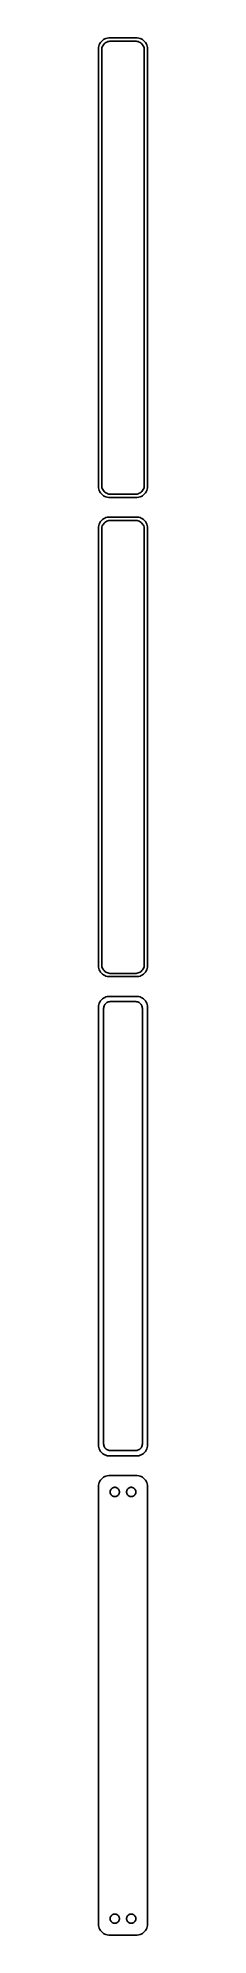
# Model space of a CAD drawing. Header units: metres. Extents: x -11 to 11, y 771 to 1638.
import ezdxf

# ---------------------------------------------------------------- set-up
doc = ezdxf.new("R2010")
doc.units = ezdxf.units.M

msp = doc.modelspace()

# ---------------------------------------------------------------- linework, layer by layer
for p, q in [((-11.2106, 1633.63), (-11.25, 1633)), ((-11.25, 1633), (-11.25, 1433)), ((-11.0929, 1634.24), (-11.2106, 1633.63)), ((-10.8989, 1634.84), (-11.0929, 1634.24)), ((-10.6315, 1635.41), (-10.8989, 1634.84)), ((-10.2951, 1635.94), (-10.6315, 1635.41)), ((-9.89484, 1636.42), (-10.2951, 1635.94)), ((-9.43712, 1636.85), (-9.89484, 1636.42)), ((-9.75, 1632.5), (-9.71844, 1633)), ((-9.75, 1433.5), (-9.75, 1632.5)), ((-9.71844, 1633), (-9.62433, 1633.49)), ((-9.62433, 1633.49), (-9.4691, 1633.97)), ((-9.4691, 1633.97), (-9.25522, 1634.43)), ((-8.92912, 1637.22), (-9.43712, 1636.85)), ((-9.25522, 1634.43), (-8.98605, 1634.85)), ((-8.98605, 1634.85), (-8.66586, 1635.24)), ((-8.37889, 1637.52), (-8.92912, 1637.22)), ((-8.66586, 1635.24), (-8.29968, 1635.58)), ((-7.79507, 1637.76), (-8.37889, 1637.52)), ((-8.29968, 1635.58), (-7.8933, 1635.88)), ((-7.8933, 1635.88), (-7.45311, 1636.12)), ((-7.1869, 1637.91), (-7.79507, 1637.76)), ((-7.45311, 1636.12), (-6.98605, 1636.3)), ((-6.56395, 1637.99), (-7.1869, 1637.91)), ((-6.98605, 1636.3), (-6.49951, 1636.43)), ((6.56395, 1637.99), (-6.56395, 1637.99)), ((-6.49951, 1636.43), (-6.00116, 1636.49)), ((-6.00116, 1636.49), (6.00116, 1636.49)), ((6.00116, 1636.49), (6.49951, 1636.43)), ((6.49951, 1636.43), (6.98605, 1636.3)), ((7.1869, 1637.91), (6.56395, 1637.99)), ((6.98605, 1636.3), (7.45311, 1636.12)), ((7.79507, 1637.76), (7.1869, 1637.91)), ((7.45311, 1636.12), (7.8933, 1635.88)), ((8.37889, 1637.52), (7.79507, 1637.76)), ((7.8933, 1635.88), (8.29968, 1635.58)), ((8.29968, 1635.58), (8.66586, 1635.24)), ((8.92912, 1637.22), (8.37889, 1637.52)), ((8.66586, 1635.24), (8.98605, 1634.85)), ((9.43712, 1636.85), (8.92912, 1637.22)), ((8.98605, 1634.85), (9.25522, 1634.43)), ((9.25522, 1634.43), (9.4691, 1633.97)), ((9.89484, 1636.42), (9.43712, 1636.85)), ((9.4691, 1633.97), (9.62433, 1633.49)), ((9.62433, 1633.49), (9.71844, 1633)), ((9.71844, 1633), (9.75, 1632.5)), ((9.75, 1632.5), (9.75, 1433.5)), ((10.2951, 1635.94), (9.89484, 1636.42)), ((10.6315, 1635.41), (10.2951, 1635.94)), ((10.8989, 1634.84), (10.6315, 1635.41)), ((11.0929, 1634.24), (10.8989, 1634.84)), ((11.2106, 1633.63), (11.0929, 1634.24)), ((11.25, 1633), (11.2106, 1633.63)), ((11.25, 1433), (11.25, 1633)), ((-11.25, 1433), (-11.2106, 1432.37)), ((-11.2106, 1432.37), (-11.0929, 1431.76)), ((-11.0929, 1431.76), (-10.8989, 1431.16)), ((-10.8989, 1431.16), (-10.6315, 1430.59)), ((-10.6315, 1430.59), (-10.2951, 1430.06)), ((-9.71844, 1433), (-9.75, 1433.5)), ((-9.62433, 1432.51), (-9.71844, 1433)), ((-9.4691, 1432.03), (-9.62433, 1432.51)), ((-9.25522, 1431.57), (-9.4691, 1432.03)), ((-8.98605, 1431.15), (-9.25522, 1431.57)), ((-8.66586, 1430.76), (-8.98605, 1431.15)), ((-8.29968, 1430.42), (-8.66586, 1430.76)), ((8.66586, 1430.76), (8.29968, 1430.42)), ((8.98605, 1431.15), (8.66586, 1430.76)), ((9.25522, 1431.57), (8.98605, 1431.15)), ((9.4691, 1432.03), (9.25522, 1431.57)), ((9.62433, 1432.51), (9.4691, 1432.03)), ((9.71844, 1433), (9.62433, 1432.51)), ((9.75, 1433.5), (9.71844, 1433)), ((10.2951, 1430.06), (10.6315, 1430.59)), ((10.6315, 1430.59), (10.8989, 1431.16)), ((10.8989, 1431.16), (11.0929, 1431.76)), ((11.0929, 1431.76), (11.2106, 1432.37)), ((11.2106, 1432.37), (11.25, 1433)), ((-10.2951, 1430.06), (-9.89484, 1429.58)), ((-9.89484, 1429.58), (-9.43712, 1429.15)), ((-9.43712, 1429.15), (-8.92912, 1428.78)), ((-8.92912, 1428.78), (-8.37889, 1428.48)), ((-8.37889, 1428.48), (-7.79507, 1428.24)), ((-7.8933, 1430.12), (-8.29968, 1430.42)), ((-7.45311, 1429.88), (-7.8933, 1430.12)), ((-7.79507, 1428.24), (-7.1869, 1428.09)), ((-6.98605, 1429.7), (-7.45311, 1429.88)), ((-7.1869, 1428.09), (-6.56395, 1428.01)), ((-6.49951, 1429.57), (-6.98605, 1429.7)), ((-6.56395, 1428.01), (6.56395, 1428.01)), ((-6.00116, 1429.51), (-6.49951, 1429.57)), ((6.00116, 1429.51), (-6.00116, 1429.51)), ((6.49951, 1429.57), (6.00116, 1429.51)), ((6.98605, 1429.7), (6.49951, 1429.57)), ((6.56395, 1428.01), (7.1869, 1428.09)), ((7.45311, 1429.88), (6.98605, 1429.7)), ((7.1869, 1428.09), (7.79507, 1428.24)), ((7.8933, 1430.12), (7.45311, 1429.88)), ((7.79507, 1428.24), (8.37889, 1428.48)), ((8.29968, 1430.42), (7.8933, 1430.12)), ((8.37889, 1428.48), (8.92912, 1428.78)), ((8.92912, 1428.78), (9.43712, 1429.15)), ((9.43712, 1429.15), (9.89484, 1429.58)), ((9.89484, 1429.58), (10.2951, 1430.06)), ((-11.2106, 1414.63), (-11.25, 1414)), ((-11.25, 1414), (-11.25, 1214)), ((-11.0929, 1415.24), (-11.2106, 1414.63)), ((-10.8989, 1415.84), (-11.0929, 1415.24)), ((-10.6315, 1416.41), (-10.8989, 1415.84)), ((-10.2951, 1416.94), (-10.6315, 1416.41)), ((-9.89484, 1417.42), (-10.2951, 1416.94)), ((-9.43712, 1417.85), (-9.89484, 1417.42)), ((-9.75, 1413.5), (-9.71844, 1414)), ((-9.75, 1214.5), (-9.75, 1413.5)), ((-9.71844, 1414), (-9.62433, 1414.49)), ((-9.62433, 1414.49), (-9.4691, 1414.97)), ((-9.4691, 1414.97), (-9.25522, 1415.43)), ((-8.92912, 1418.22), (-9.43712, 1417.85)), ((-9.25522, 1415.43), (-8.98605, 1415.85)), ((-8.98605, 1415.85), (-8.66586, 1416.24)), ((-8.37889, 1418.52), (-8.92912, 1418.22)), ((-8.66586, 1416.24), (-8.29968, 1416.58)), ((-7.79507, 1418.76), (-8.37889, 1418.52)), ((-8.29968, 1416.58), (-7.8933, 1416.88)), ((-7.8933, 1416.88), (-7.45311, 1417.12)), ((-7.1869, 1418.91), (-7.79507, 1418.76)), ((-7.45311, 1417.12), (-6.98605, 1417.3)), ((-6.56395, 1418.99), (-7.1869, 1418.91)), ((-6.98605, 1417.3), (-6.49951, 1417.43)), ((6.56395, 1418.99), (-6.56395, 1418.99)), ((-6.49951, 1417.43), (-6.00116, 1417.49)), ((-6.00116, 1417.49), (6.00116, 1417.49)), ((6.00116, 1417.49), (6.49951, 1417.43)), ((6.49951, 1417.43), (6.98605, 1417.3)), ((7.1869, 1418.91), (6.56395, 1418.99)), ((6.98605, 1417.3), (7.45311, 1417.12)), ((7.79507, 1418.76), (7.1869, 1418.91)), ((7.45311, 1417.12), (7.8933, 1416.88)), ((8.37889, 1418.52), (7.79507, 1418.76)), ((7.8933, 1416.88), (8.29968, 1416.58)), ((8.29968, 1416.58), (8.66586, 1416.24)), ((8.92912, 1418.22), (8.37889, 1418.52)), ((8.66586, 1416.24), (8.98605, 1415.85)), ((9.43712, 1417.85), (8.92912, 1418.22)), ((8.98605, 1415.85), (9.25522, 1415.43)), ((9.25522, 1415.43), (9.4691, 1414.97)), ((9.89484, 1417.42), (9.43712, 1417.85)), ((9.4691, 1414.97), (9.62433, 1414.49)), ((9.62433, 1414.49), (9.71844, 1414)), ((9.71844, 1414), (9.75, 1413.5)), ((9.75, 1413.5), (9.75, 1214.5)), ((10.2951, 1416.94), (9.89484, 1417.42)), ((10.6315, 1416.41), (10.2951, 1416.94)), ((10.8989, 1415.84), (10.6315, 1416.41)), ((11.0929, 1415.24), (10.8989, 1415.84)), ((11.2106, 1414.63), (11.0929, 1415.24)), ((11.25, 1414), (11.2106, 1414.63)), ((11.25, 1214), (11.25, 1414)), ((-11.25, 1214), (-11.2106, 1213.37)), ((-9.71844, 1214), (-9.75, 1214.5)), ((-9.62433, 1213.51), (-9.71844, 1214)), ((9.71844, 1214), (9.62433, 1213.51)), ((9.75, 1214.5), (9.71844, 1214)), ((11.2106, 1213.37), (11.25, 1214)), ((-11.2106, 1213.37), (-11.0929, 1212.76)), ((-11.0929, 1212.76), (-10.8989, 1212.16)), ((-10.8989, 1212.16), (-10.6315, 1211.59)), ((-10.6315, 1211.59), (-10.2951, 1211.06)), ((-10.2951, 1211.06), (-9.89484, 1210.58)), ((-9.89484, 1210.58), (-9.43712, 1210.15)), ((-9.4691, 1213.03), (-9.62433, 1213.51)), ((-9.25522, 1212.57), (-9.4691, 1213.03)), ((-9.43712, 1210.15), (-8.92912, 1209.78)), ((-8.98605, 1212.15), (-9.25522, 1212.57)), ((-8.66586, 1211.76), (-8.98605, 1212.15)), ((-8.92912, 1209.78), (-8.37889, 1209.48)), ((-8.29968, 1211.42), (-8.66586, 1211.76)), ((-8.37889, 1209.48), (-7.79507, 1209.24)), ((-7.8933, 1211.12), (-8.29968, 1211.42)), ((-7.45311, 1210.88), (-7.8933, 1211.12)), ((-7.79507, 1209.24), (-7.1869, 1209.09)), ((-6.98605, 1210.7), (-7.45311, 1210.88)), ((-7.1869, 1209.09), (-6.56395, 1209.01)), ((-6.49951, 1210.57), (-6.98605, 1210.7)), ((-6.56395, 1209.01), (6.56395, 1209.01)), ((-6.00116, 1210.51), (-6.49951, 1210.57)), ((6.00116, 1210.51), (-6.00116, 1210.51)), ((6.49951, 1210.57), (6.00116, 1210.51)), ((6.98605, 1210.7), (6.49951, 1210.57)), ((6.56395, 1209.01), (7.1869, 1209.09)), ((7.45311, 1210.88), (6.98605, 1210.7)), ((7.1869, 1209.09), (7.79507, 1209.24)), ((7.8933, 1211.12), (7.45311, 1210.88)), ((7.79507, 1209.24), (8.37889, 1209.48)), ((8.29968, 1211.42), (7.8933, 1211.12)), ((8.66586, 1211.76), (8.29968, 1211.42)), ((8.37889, 1209.48), (8.92912, 1209.78)), ((8.98605, 1212.15), (8.66586, 1211.76)), ((8.92912, 1209.78), (9.43712, 1210.15)), ((9.25522, 1212.57), (8.98605, 1212.15)), ((9.4691, 1213.03), (9.25522, 1212.57)), ((9.43712, 1210.15), (9.89484, 1210.58)), ((9.62433, 1213.51), (9.4691, 1213.03)), ((9.89484, 1210.58), (10.2951, 1211.06)), ((10.2951, 1211.06), (10.6315, 1211.59)), ((10.6315, 1211.59), (10.8989, 1212.16)), ((10.8989, 1212.16), (11.0929, 1212.76)), ((11.0929, 1212.76), (11.2106, 1213.37)), ((-10.8989, 1196.84), (-11.0929, 1196.24)), ((-10.6315, 1197.41), (-10.8989, 1196.84)), ((-10.2951, 1197.94), (-10.6315, 1197.41)), ((-9.89484, 1198.42), (-10.2951, 1197.94)), ((-9.43712, 1198.85), (-9.89484, 1198.42)), ((-8.92912, 1199.22), (-9.43712, 1198.85)), ((-8.37889, 1199.52), (-8.92912, 1199.22)), ((-7.79507, 1199.76), (-8.37889, 1199.52)), ((-8.2684, 1196.33), (-8.01921, 1196.63)), ((-8.01921, 1196.63), (-7.73424, 1196.9)), ((-7.1869, 1199.91), (-7.79507, 1199.76)), ((-7.73424, 1196.9), (-7.41798, 1197.13)), ((-7.41798, 1197.13), (-7.07541, 1197.32)), ((-6.56395, 1199.99), (-7.1869, 1199.91)), ((-7.07541, 1197.32), (-6.71194, 1197.46)), ((-6.71194, 1197.46), (-6.3333, 1197.56)), ((6.56395, 1199.99), (-6.56395, 1199.99)), ((-6.3333, 1197.56), (-5.94545, 1197.61)), ((-5.94545, 1197.61), (5.94545, 1197.61)), ((5.94545, 1197.61), (6.3333, 1197.56)), ((6.3333, 1197.56), (6.71194, 1197.46)), ((7.1869, 1199.91), (6.56395, 1199.99)), ((6.71194, 1197.46), (7.07541, 1197.32)), ((7.07541, 1197.32), (7.41798, 1197.13)), ((7.79507, 1199.76), (7.1869, 1199.91)), ((7.41798, 1197.13), (7.73424, 1196.9)), ((7.73424, 1196.9), (8.01921, 1196.63)), ((8.37889, 1199.52), (7.79507, 1199.76)), ((8.01921, 1196.63), (8.2684, 1196.33)), ((8.92912, 1199.22), (8.37889, 1199.52)), ((9.43712, 1198.85), (8.92912, 1199.22)), ((9.89484, 1198.42), (9.43712, 1198.85)), ((10.2951, 1197.94), (9.89484, 1198.42)), ((10.6315, 1197.41), (10.2951, 1197.94)), ((10.8989, 1196.84), (10.6315, 1197.41)), ((11.0929, 1196.24), (10.8989, 1196.84)), ((-11.2106, 1195.63), (-11.25, 1195)), ((-11.25, 1195), (-11.25, 995)), ((-11.0929, 1196.24), (-11.2106, 1195.63)), ((-8.86292, 1194.5), (-8.83836, 1194.89)), ((-8.86292, 995.5), (-8.86292, 1194.5)), ((-8.83836, 1194.89), (-8.76512, 1195.27)), ((-8.76512, 1195.27), (-8.64432, 1195.65)), ((-8.64432, 1195.65), (-8.47786, 1196)), ((-8.47786, 1196), (-8.2684, 1196.33)), ((8.2684, 1196.33), (8.47786, 1196)), ((8.47786, 1196), (8.64432, 1195.65)), ((8.64432, 1195.65), (8.76512, 1195.27)), ((8.76512, 1195.27), (8.83836, 1194.89)), ((8.83836, 1194.89), (8.86292, 1194.5)), ((8.86292, 1194.5), (8.86292, 995.5)), ((11.2106, 1195.63), (11.0929, 1196.24)), ((11.25, 1195), (11.2106, 1195.63)), ((11.25, 995), (11.25, 1195)), ((-11.25, 995), (-11.2106, 994.373)), ((-11.2106, 994.373), (-11.0929, 993.757)), ((-11.0929, 993.757), (-10.8989, 993.159)), ((-10.8989, 993.159), (-10.6315, 992.591)), ((-10.6315, 992.591), (-10.2951, 992.061)), ((-10.2951, 992.061), (-9.89484, 991.577)), ((-9.89484, 991.577), (-9.43712, 991.147)), ((-9.43712, 991.147), (-8.92912, 990.778)), ((-8.92912, 990.778), (-8.37889, 990.476)), ((-8.83836, 995.11), (-8.86292, 995.5)), ((-8.76512, 994.726), (-8.83836, 995.11)), ((-8.64432, 994.354), (-8.76512, 994.726)), ((-8.47786, 994), (-8.64432, 994.354)), ((-8.2684, 993.67), (-8.47786, 994)), ((-8.37889, 990.476), (-7.79507, 990.245)), ((-8.01921, 993.369), (-8.2684, 993.67)), ((-7.73424, 993.101), (-8.01921, 993.369)), ((-7.79507, 990.245), (-7.1869, 990.089)), ((-7.41798, 992.872), (-7.73424, 993.101)), ((-7.07541, 992.683), (-7.41798, 992.872)), ((-7.1869, 990.089), (-6.56395, 990.01)), ((-6.71194, 992.539), (-7.07541, 992.683)), ((-6.3333, 992.442), (-6.71194, 992.539)), ((-6.56395, 990.01), (6.56395, 990.01)), ((-5.94545, 992.393), (-6.3333, 992.442)), ((5.94545, 992.393), (-5.94545, 992.393)), ((6.3333, 992.442), (5.94545, 992.393)), ((6.71194, 992.539), (6.3333, 992.442)), ((6.56395, 990.01), (7.1869, 990.089)), ((7.07541, 992.683), (6.71194, 992.539)), ((7.41798, 992.872), (7.07541, 992.683)), ((7.1869, 990.089), (7.79507, 990.245)), ((7.73424, 993.101), (7.41798, 992.872)), ((8.01921, 993.369), (7.73424, 993.101)), ((7.79507, 990.245), (8.37889, 990.476)), ((8.2684, 993.67), (8.01921, 993.369)), ((8.47786, 994), (8.2684, 993.67)), ((8.37889, 990.476), (8.92912, 990.778)), ((8.64432, 994.354), (8.47786, 994)), ((8.76512, 994.726), (8.64432, 994.354)), ((8.83836, 995.11), (8.76512, 994.726)), ((8.86292, 995.5), (8.83836, 995.11)), ((8.92912, 990.778), (9.43712, 991.147)), ((9.43712, 991.147), (9.89484, 991.577)), ((9.89484, 991.577), (10.2951, 992.061)), ((10.2951, 992.061), (10.6315, 992.591)), ((10.6315, 992.591), (10.8989, 993.159)), ((10.8989, 993.159), (11.0929, 993.757)), ((11.0929, 993.757), (11.2106, 994.373)), ((11.2106, 994.373), (11.25, 995)), ((-9.43712, 979.853), (-9.89484, 979.423)), ((-8.92912, 980.222), (-9.43712, 979.853)), ((-8.37889, 980.524), (-8.92912, 980.222)), ((-7.79507, 980.755), (-8.37889, 980.524)), ((-7.1869, 980.911), (-7.79507, 980.755)), ((-6.56395, 980.99), (-7.1869, 980.911)), ((6.56395, 980.99), (-6.56395, 980.99)), ((7.1869, 980.911), (6.56395, 980.99)), ((7.79507, 980.755), (7.1869, 980.911)), ((8.37889, 980.524), (7.79507, 980.755)), ((8.92912, 980.222), (8.37889, 980.524)), ((9.43712, 979.853), (8.92912, 980.222)), ((9.89484, 979.423), (9.43712, 979.853)), ((-11.2106, 976.627), (-11.25, 976)), ((-11.25, 976), (-11.25, 776)), ((-11.0929, 977.243), (-11.2106, 976.627)), ((-10.8989, 977.841), (-11.0929, 977.243)), ((-10.6315, 978.409), (-10.8989, 977.841)), ((-10.2951, 978.939), (-10.6315, 978.409)), ((-9.89484, 979.423), (-10.2951, 978.939)), ((-5.88528, 973.5), (-5.86845, 973.768)), ((-5.86845, 973.232), (-5.88528, 973.5)), ((-5.86845, 973.768), (-5.81821, 974.031)), ((-5.81821, 972.969), (-5.86845, 973.232)), ((-5.81821, 974.031), (-5.73534, 974.286)), ((-5.73534, 972.714), (-5.81821, 972.969)), ((-5.73534, 974.286), (-5.62117, 974.529)), ((-5.62117, 972.471), (-5.73534, 972.714)), ((-5.62117, 974.529), (-5.47748, 974.755)), ((-5.47748, 972.245), (-5.62117, 972.471)), ((-5.47748, 974.755), (-5.30655, 974.962)), ((-5.30655, 972.038), (-5.47748, 972.245)), ((-5.30655, 974.962), (-5.11108, 975.145)), ((-5.11108, 971.855), (-5.30655, 972.038)), ((-5.11108, 975.145), (-4.89413, 975.303)), ((-4.89413, 971.697), (-5.11108, 971.855)), ((-4.89413, 975.303), (-4.65915, 975.432)), ((-4.65915, 971.568), (-4.89413, 971.697)), ((-4.65915, 975.432), (-4.40984, 975.531)), ((-4.40984, 971.469), (-4.65915, 971.568)), ((-4.40984, 975.531), (-4.1501, 975.597)), ((-4.1501, 971.403), (-4.40984, 971.469)), ((-4.1501, 975.597), (-3.88406, 975.631)), ((-3.88406, 971.369), (-4.1501, 971.403)), ((-3.88406, 975.631), (-3.61592, 975.631)), ((-3.61592, 971.369), (-3.88406, 971.369)), ((-3.61592, 975.631), (-3.34988, 975.597)), ((-3.34988, 971.403), (-3.61592, 971.369)), ((-3.34988, 975.597), (-3.09015, 975.531)), ((-3.09015, 971.469), (-3.34988, 971.403)), ((-3.09015, 975.531), (-2.84084, 975.432)), ((-2.84084, 971.568), (-3.09015, 971.469)), ((-2.84084, 975.432), (-2.60585, 975.303)), ((-2.60585, 971.697), (-2.84084, 971.568)), ((-2.60585, 975.303), (-2.3889, 975.145)), ((-2.3889, 971.855), (-2.60585, 971.697)), ((-2.3889, 975.145), (-2.19344, 974.962)), ((-2.19344, 972.038), (-2.3889, 971.855)), ((-2.19344, 974.962), (-2.02251, 974.755)), ((-2.02251, 972.245), (-2.19344, 972.038)), ((-2.02251, 974.755), (-1.87881, 974.529)), ((-1.87881, 972.471), (-2.02251, 972.245)), ((-1.87881, 974.529), (-1.76465, 974.286)), ((-1.76465, 972.714), (-1.87881, 972.471)), ((-1.76465, 974.286), (-1.68178, 974.031)), ((-1.68178, 972.969), (-1.76465, 972.714)), ((-1.68178, 974.031), (-1.63153, 973.768)), ((-1.63153, 973.232), (-1.68178, 972.969)), ((-1.63153, 973.768), (-1.6147, 973.5)), ((-1.6147, 973.5), (-1.63153, 973.232)), ((1.6147, 973.5), (1.63153, 973.768)), ((1.63153, 973.232), (1.6147, 973.5)), ((1.63153, 973.768), (1.68178, 974.031)), ((1.68178, 972.969), (1.63153, 973.232)), ((1.68178, 974.031), (1.76465, 974.286)), ((1.76465, 972.714), (1.68178, 972.969)), ((1.76465, 974.286), (1.87881, 974.529)), ((1.87881, 972.471), (1.76465, 972.714)), ((1.87881, 974.529), (2.02251, 974.755)), ((2.02251, 972.245), (1.87881, 972.471)), ((2.02251, 974.755), (2.19344, 974.962)), ((2.19344, 972.038), (2.02251, 972.245)), ((2.19344, 974.962), (2.3889, 975.145)), ((2.3889, 971.855), (2.19344, 972.038)), ((2.3889, 975.145), (2.60585, 975.303)), ((2.60585, 971.697), (2.3889, 971.855)), ((2.60585, 975.303), (2.84084, 975.432)), ((2.84084, 971.568), (2.60585, 971.697)), ((2.84084, 975.432), (3.09015, 975.531)), ((3.09015, 971.469), (2.84084, 971.568)), ((3.09015, 975.531), (3.34988, 975.597)), ((3.34988, 971.403), (3.09015, 971.469)), ((3.34988, 975.597), (3.61592, 975.631)), ((3.61592, 971.369), (3.34988, 971.403)), ((3.61592, 975.631), (3.88406, 975.631)), ((3.88406, 971.369), (3.61592, 971.369)), ((3.88406, 975.631), (4.1501, 975.597)), ((4.1501, 971.403), (3.88406, 971.369)), ((4.1501, 975.597), (4.40984, 975.531)), ((4.40984, 971.469), (4.1501, 971.403)), ((4.40984, 975.531), (4.65915, 975.432)), ((4.65915, 971.568), (4.40984, 971.469)), ((4.65915, 975.432), (4.89413, 975.303)), ((4.89413, 971.697), (4.65915, 971.568)), ((4.89413, 975.303), (5.11108, 975.145)), ((5.11108, 971.855), (4.89413, 971.697)), ((5.11108, 975.145), (5.30655, 974.962)), ((5.30655, 972.038), (5.11108, 971.855)), ((5.30655, 974.962), (5.47748, 974.755)), ((5.47748, 972.245), (5.30655, 972.038)), ((5.47748, 974.755), (5.62117, 974.529)), ((5.62117, 972.471), (5.47748, 972.245)), ((5.62117, 974.529), (5.73534, 974.286)), ((5.73534, 972.714), (5.62117, 972.471)), ((5.73534, 974.286), (5.81821, 974.031)), ((5.81821, 972.969), (5.73534, 972.714)), ((5.81821, 974.031), (5.86845, 973.768)), ((5.86845, 973.232), (5.81821, 972.969)), ((5.86845, 973.768), (5.88528, 973.5)), ((5.88528, 973.5), (5.86845, 973.232)), ((10.2951, 978.939), (9.89484, 979.423)), ((10.6315, 978.409), (10.2951, 978.939)), ((10.8989, 977.841), (10.6315, 978.409)), ((11.0929, 977.243), (10.8989, 977.841)), ((11.2106, 976.627), (11.0929, 977.243)), ((11.25, 976), (11.2106, 976.627)), ((11.25, 776), (11.25, 976)), ((-5.11108, 780.145), (-4.89413, 780.303)), ((-4.89413, 780.303), (-4.65915, 780.432)), ((-4.65915, 780.432), (-4.40984, 780.531)), ((-4.40984, 780.531), (-4.1501, 780.597)), ((-4.1501, 780.597), (-3.88406, 780.631)), ((-3.88406, 780.631), (-3.61592, 780.631)), ((-3.61592, 780.631), (-3.34988, 780.597)), ((-3.34988, 780.597), (-3.09015, 780.531)), ((-3.09015, 780.531), (-2.84084, 780.432)), ((-2.84084, 780.432), (-2.60585, 780.303)), ((-2.60585, 780.303), (-2.3889, 780.145)), ((2.3889, 780.145), (2.60585, 780.303)), ((2.60585, 780.303), (2.84084, 780.432)), ((2.84084, 780.432), (3.09015, 780.531)), ((3.09015, 780.531), (3.34988, 780.597)), ((3.34988, 780.597), (3.61592, 780.631)), ((3.61592, 780.631), (3.88406, 780.631)), ((3.88406, 780.631), (4.1501, 780.597)), ((4.1501, 780.597), (4.40984, 780.531)), ((4.40984, 780.531), (4.65915, 780.432)), ((4.65915, 780.432), (4.89413, 780.303)), ((4.89413, 780.303), (5.11108, 780.145)), ((-11.25, 776), (-11.2106, 775.373)), ((-11.2106, 775.373), (-11.0929, 774.757)), ((-11.0929, 774.757), (-10.8989, 774.159)), ((-10.8989, 774.159), (-10.6315, 773.591)), ((-10.6315, 773.591), (-10.2951, 773.061)), ((-10.2951, 773.061), (-9.89484, 772.577)), ((-9.89484, 772.577), (-9.43712, 772.147)), ((-9.43712, 772.147), (-8.92912, 771.778)), ((-8.92912, 771.778), (-8.37889, 771.476)), ((-5.88528, 778.5), (-5.86845, 778.768)), ((-5.86845, 778.232), (-5.88528, 778.5)), ((-5.86845, 778.768), (-5.81821, 779.031)), ((-5.81821, 777.969), (-5.86845, 778.232)), ((-5.81821, 779.031), (-5.73534, 779.286)), ((-5.73534, 777.714), (-5.81821, 777.969)), ((-5.73534, 779.286), (-5.62117, 779.529)), ((-5.62117, 777.471), (-5.73534, 777.714)), ((-5.62117, 779.529), (-5.47748, 779.755)), ((-5.47748, 777.245), (-5.62117, 777.471)), ((-5.47748, 779.755), (-5.30655, 779.962)), ((-5.30655, 777.038), (-5.47748, 777.245)), ((-5.30655, 779.962), (-5.11108, 780.145)), ((-5.11108, 776.855), (-5.30655, 777.038)), ((-4.89413, 776.697), (-5.11108, 776.855)), ((-4.65915, 776.568), (-4.89413, 776.697)), ((-4.40984, 776.469), (-4.65915, 776.568)), ((-4.1501, 776.403), (-4.40984, 776.469)), ((-3.88406, 776.369), (-4.1501, 776.403)), ((-3.61592, 776.369), (-3.88406, 776.369)), ((-3.34988, 776.403), (-3.61592, 776.369)), ((-3.09015, 776.469), (-3.34988, 776.403)), ((-2.84084, 776.568), (-3.09015, 776.469)), ((-2.60585, 776.697), (-2.84084, 776.568)), ((-2.3889, 776.855), (-2.60585, 776.697)), ((-2.3889, 780.145), (-2.19344, 779.962)), ((-2.19344, 777.038), (-2.3889, 776.855)), ((-2.19344, 779.962), (-2.02251, 779.755)), ((-2.02251, 777.245), (-2.19344, 777.038)), ((-2.02251, 779.755), (-1.87881, 779.529)), ((-1.87881, 777.471), (-2.02251, 777.245)), ((-1.87881, 779.529), (-1.76465, 779.286)), ((-1.76465, 777.714), (-1.87881, 777.471)), ((-1.76465, 779.286), (-1.68178, 779.031)), ((-1.68178, 777.969), (-1.76465, 777.714)), ((-1.68178, 779.031), (-1.63153, 778.768)), ((-1.63153, 778.232), (-1.68178, 777.969)), ((-1.63153, 778.768), (-1.6147, 778.5)), ((-1.6147, 778.5), (-1.63153, 778.232)), ((1.6147, 778.5), (1.63153, 778.768)), ((1.63153, 778.232), (1.6147, 778.5)), ((1.63153, 778.768), (1.68178, 779.031)), ((1.68178, 777.969), (1.63153, 778.232)), ((1.68178, 779.031), (1.76465, 779.286)), ((1.76465, 777.714), (1.68178, 777.969)), ((1.76465, 779.286), (1.87881, 779.529)), ((1.87881, 777.471), (1.76465, 777.714)), ((1.87881, 779.529), (2.02251, 779.755)), ((2.02251, 777.245), (1.87881, 777.471)), ((2.02251, 779.755), (2.19344, 779.962)), ((2.19344, 777.038), (2.02251, 777.245)), ((2.19344, 779.962), (2.3889, 780.145)), ((2.3889, 776.855), (2.19344, 777.038)), ((2.60585, 776.697), (2.3889, 776.855)), ((2.84084, 776.568), (2.60585, 776.697)), ((3.09015, 776.469), (2.84084, 776.568)), ((3.34988, 776.403), (3.09015, 776.469)), ((3.61592, 776.369), (3.34988, 776.403)), ((3.88406, 776.369), (3.61592, 776.369)), ((4.1501, 776.403), (3.88406, 776.369)), ((4.40984, 776.469), (4.1501, 776.403)), ((4.65915, 776.568), (4.40984, 776.469)), ((4.89413, 776.697), (4.65915, 776.568)), ((5.11108, 776.855), (4.89413, 776.697)), ((5.11108, 780.145), (5.30655, 779.962)), ((5.30655, 777.038), (5.11108, 776.855)), ((5.30655, 779.962), (5.47748, 779.755)), ((5.47748, 777.245), (5.30655, 777.038)), ((5.47748, 779.755), (5.62117, 779.529)), ((5.62117, 777.471), (5.47748, 777.245)), ((5.62117, 779.529), (5.73534, 779.286)), ((5.73534, 777.714), (5.62117, 777.471)), ((5.73534, 779.286), (5.81821, 779.031)), ((5.81821, 777.969), (5.73534, 777.714)), ((5.81821, 779.031), (5.86845, 778.768)), ((5.86845, 778.232), (5.81821, 777.969)), ((5.86845, 778.768), (5.88528, 778.5)), ((5.88528, 778.5), (5.86845, 778.232)), ((8.37889, 771.476), (8.92912, 771.778)), ((8.92912, 771.778), (9.43712, 772.147)), ((9.43712, 772.147), (9.89484, 772.577)), ((9.89484, 772.577), (10.2951, 773.061)), ((10.2951, 773.061), (10.6315, 773.591)), ((10.6315, 773.591), (10.8989, 774.159)), ((10.8989, 774.159), (11.0929, 774.757)), ((11.0929, 774.757), (11.2106, 775.373)), ((11.2106, 775.373), (11.25, 776)), ((-8.37889, 771.476), (-7.79507, 771.245)), ((-7.79507, 771.245), (-7.1869, 771.089)), ((-7.1869, 771.089), (-6.56395, 771.01)), ((-6.56395, 771.01), (6.56395, 771.01)), ((6.56395, 771.01), (7.1869, 771.089)), ((7.1869, 771.089), (7.79507, 771.245)), ((7.79507, 771.245), (8.37889, 771.476))]:
    msp.add_line(p, q)

doc.saveas('drawing.dxf')
